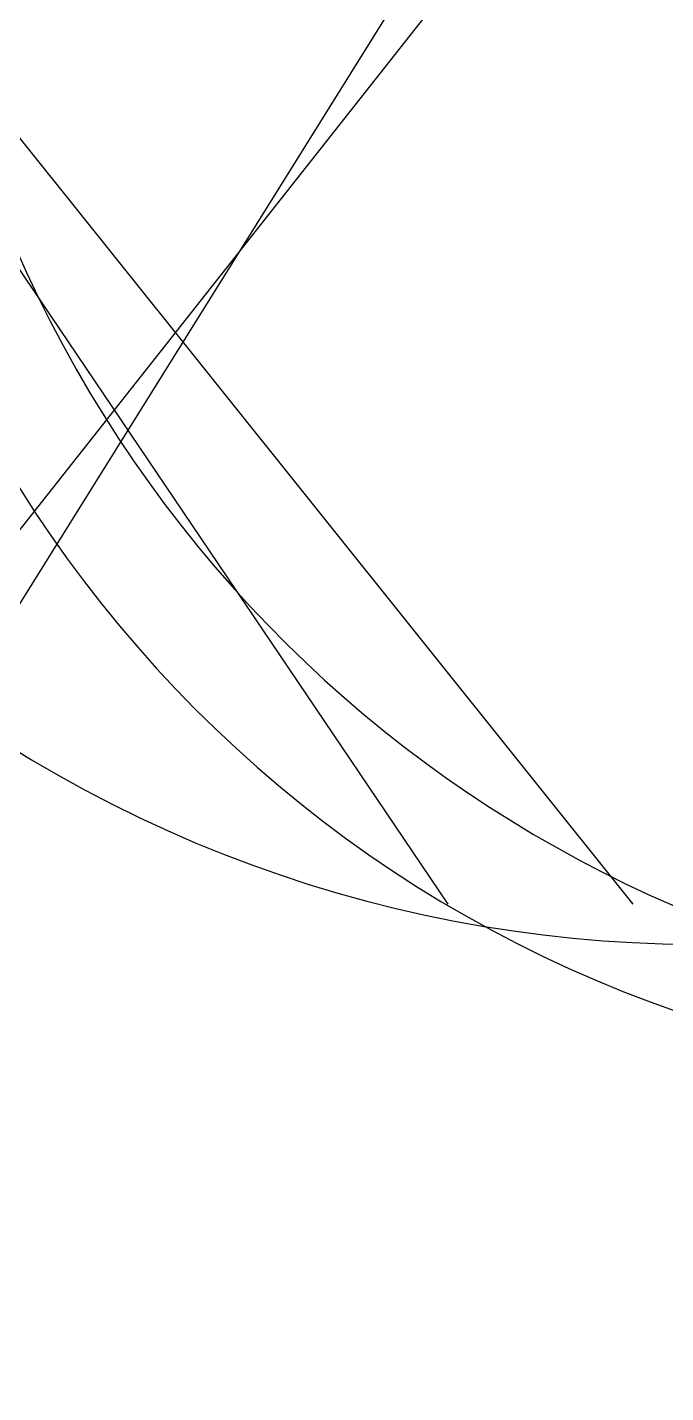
# Model space of a CAD drawing. Header units: metres. Extents: x -664590 to 83515295, y -85936 to 861269.
# Drawn here: x 25215 to 40030, y -11337 to 20351 of the extents above; entities that cross this region are included whole.
import ezdxf

# ---------------------------------------------------------------- set-up
doc = ezdxf.new("R2010")
doc.units = ezdxf.units.M

msp = doc.modelspace()

# ---------------------------------------------------------------- linework, layer by layer
at = {"layer": 'MCD_Layer_0'}
for centre, radius, start, end in [((77288.852817, 39354.658783), 41524.765547, 81.377355, 62.356546), ((31177.558658, 30287.853589), 43467.162766, 224.170708, 46.082267), ((51925.510016, 26950.633443), 29417.851189, 132.231537, 76.832773), ((49950.630808, 25297.351416), 29419.365476, 89.082553, 60.758481)]:
    msp.add_arc(centre, radius, start, end, dxfattribs=at)
at = {"layer": 'MCD_Layer_1'}
msp.add_arc((40827.381304, 29270.97936), 30201.522336, 56.299137, 39.771009, dxfattribs=at)
at = {"layer": 'MCD_Layer_2147876864'}
for p, q in [((38820.28125, 26150.535231), (18172.894605, 0)), ((36351.1875, 25116.753982), (20684.269608, 0)), ((19510.515625, 24675.082104), (39271.25796, 0)), ((19019.84375, 23619.035234), (34977.757967, 0))]:
    msp.add_line(p, q, dxfattribs=at)

doc.saveas('drawing.dxf')
